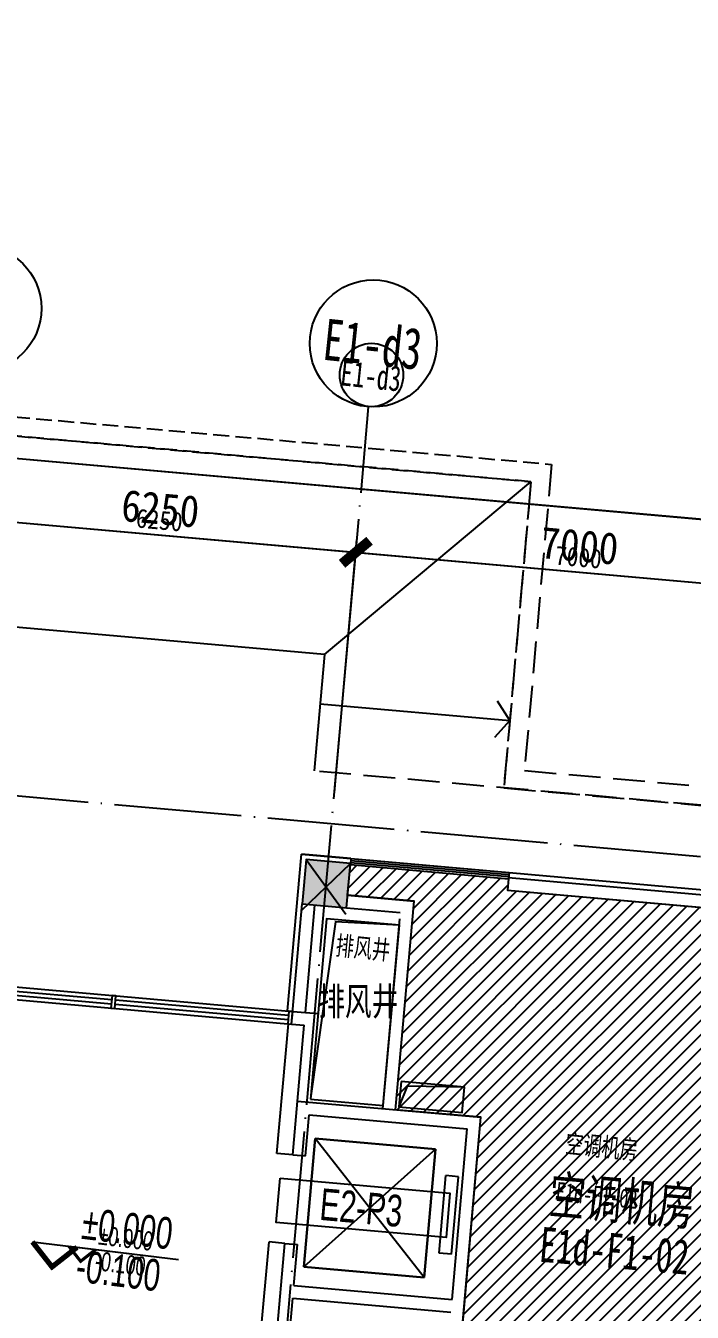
# Model space of a CAD drawing. Header units: millimetres. Extents: x 347599 to 1495443, y -100002 to 152717.
# Drawn here: x 1421308 to 1431803, y 31758 to 52021 of the extents above; entities that cross this region are included whole.
import ezdxf
from ezdxf.enums import TextEntityAlignment as Align

# ---------------------------------------------------------------- set-up
doc = ezdxf.new("R2010")
doc.units = ezdxf.units.MM
doc.header["$LTSCALE"] = 1000
doc.header["$PDMODE"] = 1
for name, pattern in [('DASH', [0.35, 0.25, -0.1]), ('E-RG-1F$0$$0$DOTE', [2.42, 2, -0.2, 0.02, -0.2]), ('XRE1$0$DASH', [0.35, 0.25, -0.1]), ('XRE2$0$HIDDEN', [0.375, 0.25, -0.125])]:
    doc.linetypes.add(name, pattern=pattern)
doc.layers.get('0').update_dxf_attribs({"linetype": 'CONTINUOUS'})
doc.layers.get('Defpoints').update_dxf_attribs({"linetype": 'CONTINUOUS'})
for name, color, linetype in [('00外装饰面', 21, 'CONTINUOUS'), ('A-------', 18, 'CONTINUOUS'), ('A-设备', 253, 'CONTINUOUS'), ('A—墙体', 7, 'CONTINUOUS'), ('A—文字索引', 40, 'CONTINUOUS'), ('A—楼梯、电梯、栏杆', 50, 'CONTINUOUS'), ('A—设备管丼、主管符号', 50, 'CONTINUOUS'), ('A—轴线、尺寸', 1, 'CONTINUOUS'), ('A—门窗', 135, 'CONTINUOUS'), ('E1-RI-1F$0$B板洞问题', 1, 'CONTINUOUS'), ('I-平面-标高（总）', 40, 'CONTINUOUS'), ('I—平面—文字', 40, 'CONTINUOUS'), ('I—平面—文字（放大1：100）', 40, 'XRE2$0$HIDDEN'), ('I—平面—标高', 40, 'CONTINUOUS'), ('I—平面—装饰面层线', 192, 'CONTINUOUS'), ('XRE1$0$A-SYMB', 4, 'CONTINUOUS'), ('XRE1$0$A-SYMB-NUMB-T', 4, 'CONTINUOUS'), ('轴线100', 1, 'CONTINUOUS')]:
    doc.layers.add(name, color=color, linetype=linetype)
for name, color, linetype, lineweight in [('E1-RI-1F$0$A-GLAZ-CWMG', 3, 'CONTINUOUS', 5), ('E1-RI-1F$0$A-WALL', 7, 'CONTINUOUS', 5), ('E1-RV-1F$0$$2$A-WALL', 7, 'CONTINUOUS', 5), ('E1-RV-1F$0$A-WALL', 7, 'CONTINUOUS', 5)]:
    doc.layers.add(name, color=color, linetype=linetype, lineweight=lineweight)
doc.styles.add('ARIAL', font='simhei.ttf', dxfattribs={"width": 0.9})
doc.styles.add('E-RT-1F$0$XD2008', font='xd-hzs.shx', dxfattribs={"width": 0.7, "bigfont": 'xd-hztxt.shx'})
doc.styles.add('XD2008', font='simhei.ttf', dxfattribs={"width": 0.7})
doc.styles.add('XRE1$0$ECADI-TXT', font='simplex.shx', dxfattribs={"bigfont": 'hztxt.shx'})
doc.styles.add('幼圆', font='SIMYOU_0.TTF', dxfattribs={"width": 0.7})
doc.dimstyles.new('200', dxfattribs={"dimscale": 200, "dimtxt": 2.5, "dimasz": 2, "dimexe": 1, "dimexo": 1, "dimgap": 0.8, "dimtad": 1, "dimdec": 0, "dimdsep": 46, "dimtxsty": 'ARIAL', "dimblk1": 'ARCHTICK', "dimblk2": 'ARCHTICK', "dimsah": 1, "dimcen": -0.9, "dimdle": 1, "dimclrd": 256, "dimclre": 256, "dimclrt": 40, "dimaunit": 1, "dimadec": 0, "dimazin": 0, "dimtfac": 0.35, "dimtdec": 0, "dimtix": 1, "dimtmove": 2, "dimatfit": 3, "dimldrblk": 'ARCHTICK', "dimfxl": 0, "dimtvp": 0.8, "dimtolj": 1, "dimtzin": 0, "dimarcsym": 0})
doc.dimstyles.new('副本 100', dxfattribs={"dimscale": 100, "dimtxt": 2.5, "dimasz": 2, "dimexe": 1, "dimexo": 1, "dimgap": 0.8, "dimtad": 1, "dimdec": 0, "dimdsep": 46, "dimtxsty": 'ARIAL', "dimblk1": 'ARCHTICK', "dimblk2": 'ARCHTICK', "dimsah": 1, "dimcen": -0.9, "dimdle": 1, "dimclrd": 256, "dimclre": 256, "dimclrt": 40, "dimaunit": 1, "dimadec": 0, "dimazin": 0, "dimtfac": 0.35, "dimtdec": 0, "dimtix": 1, "dimtmove": 2, "dimatfit": 3, "dimldrblk": 'ARCHTICK', "dimfxl": 0, "dimtvp": 0.8, "dimtolj": 1, "dimtzin": 0, "dimarcsym": 0})

# ---------------------------------------------------------------- blocks, each defined once
blk = doc.blocks.new('E1-RI-1F$0$RECTANGULAR_MULLION_-_60_Z')
at = {"layer": 'A—门窗'}
for p, q in [((-30, 125), (30, 125)), ((-30, -75), (-30, 125)), ((30, 125), (30, -75)), ((30, -75), (-30, -75))]:
    blk.add_line(p, q, dxfattribs=at)
blk = doc.blocks.new('_ArchTick')
at = {"color": 0, "linetype": 'ByBlock', "const_width": 0.4}
blk.add_lwpolyline([(-0.5, -0.5), (0.5, 0.5)], dxfattribs=at)
blk = doc.blocks.new('*D286')
at = {"layer": 'A—轴线、尺寸', "linetype": 'ByBlock', "lineweight": -2}
for p, q in [((1419943, 40495), (1420297, 44479)), ((1420080, 44298), (1426704, 43710)), ((1426169, 39943), (1426522, 43927))]:
    blk.add_line(p, q, dxfattribs=at)
at = {"layer": 'Defpoints', "color": 0, "linetype": 'ByBlock'}
for p in [(1426505, 43728), (1419926, 40296), (1426151, 39744)]:
    blk.add_point(p, dxfattribs=at)
at = {"layer": 'A—轴线、尺寸', "linetype": 'ByBlock', "lineweight": -2, "xscale": 400, "yscale": 400, "zscale": 400}
for p, rotation in [((1420279, 44280), 174.9322288769739), ((1426505, 43728), 354.9322288769739)]:
    blk.add_blockref('_ArchTick', p, dxfattribs=dict(at, rotation=rotation))
at = {"layer": 'A—轴线、尺寸', "color": 40, "linetype": 'ByBlock', "insert": (1423428, 44415), "char_height": 500, "attachment_point": 5, "rotation": 354.9322, "style": 'ARIAL'}
blk.add_mtext('\\A1;6250', dxfattribs=at)
blk = doc.blocks.new('*D287')
at = {"layer": 'A—轴线、尺寸', "linetype": 'ByBlock', "lineweight": -2}
for p, q in [((1426169, 39943), (1426522, 43927)), ((1426305, 43746), (1433677, 43092)), ((1433142, 39324), (1433495, 43309))]:
    blk.add_line(p, q, dxfattribs=at)
at = {"layer": 'Defpoints', "color": 0, "linetype": 'ByBlock'}
for p in [(1433477, 43110), (1426151, 39744), (1433124, 39125)]:
    blk.add_point(p, dxfattribs=at)
at = {"layer": 'A—轴线、尺寸', "linetype": 'ByBlock', "lineweight": -2, "xscale": 400, "yscale": 400, "zscale": 400}
for p, rotation in [((1426505, 43728), 174.9322288769739), ((1433477, 43110), 354.9322288769739)]:
    blk.add_blockref('_ArchTick', p, dxfattribs=dict(at, rotation=rotation))
at = {"layer": 'A—轴线、尺寸', "color": 40, "linetype": 'ByBlock', "insert": (1430027, 43830), "char_height": 500, "attachment_point": 5, "rotation": 354.9322, "style": 'ARIAL'}
blk.add_mtext('\\A1;7000', dxfattribs=at)
blk = doc.blocks.new('*D293')
at = {"layer": 'A—轴线、尺寸', "linetype": 'ByBlock', "lineweight": -2}
for p, q in [((1414670, 40461), (1415156, 45939)), ((1414939, 45758), (1486159, 39442)), ((1485492, 34180), (1485978, 39659))]:
    blk.add_line(p, q, dxfattribs=at)
at = {"layer": 'Defpoints', "color": 0, "linetype": 'ByBlock'}
for p in [(1414652, 40261), (1485960, 39459), (1485474, 33981)]:
    blk.add_point(p, dxfattribs=at)
at = {"layer": 'A—轴线、尺寸', "linetype": 'ByBlock', "lineweight": -2, "xscale": 400, "yscale": 400, "zscale": 400}
for p, rotation in [((1415138, 45740), 174.9322288769739), ((1485960, 39459), 354.9322288769739)]:
    blk.add_blockref('_ArchTick', p, dxfattribs=dict(at, rotation=rotation))
at = {"layer": 'A—轴线、尺寸', "color": 40, "linetype": 'ByBlock', "insert": (1450585, 43011), "char_height": 500, "attachment_point": 5, "rotation": 354.9322, "style": 'ARIAL'}
blk.add_mtext('\\A1;71100', dxfattribs=at)
blk = doc.blocks.new('XRE1$0$ECADI-TAG-CODE')
at = {"layer": 'XRE1$0$A-SYMB-NUMB-T', "color": 1}
blk.add_lwpolyline([(0.92, 3.5), (14.35, 3.5), (14.35, 0), (0.92, 0)], close=True, dxfattribs=at)
at = {"layer": 'XRE1$0$A-SYMB-NUMB-T', "style": 'XRE1$0$ECADI-TXT', "width": 0.7}
blk.add_attdef('CODE', text='', height=2.5, dxfattribs=at).set_placement((7.5, 1.75), align=Align.MIDDLE_CENTER)
blk = doc.blocks.new('E-RT-1F$0$ECADI-TAG-HGHT（国标）')
at = {"color": 1}
blk.add_line((-2.12, 2.12), (11.77, 2.12), dxfattribs=at)
at = {"color": 1, "const_width": 0.5}
blk.add_lwpolyline([(-2.12, 2.12), (0, 0), (2.12, 2.12)], dxfattribs=at)
at = {"color": 1}
blk.add_point((-1.48, 4.6), dxfattribs=at)
at = {"style": 'E-RT-1F$0$XD2008', "width": 0.7}
blk.add_attdef('FL', text='', height=3, dxfattribs=at).set_placement((-2.69, 2.97), align=Align.RIGHT)
for tag, p in [('F.F.L.', (2.28, 2.97)), ('T.O.S.', (2.28, -1.1))]:
    blk.add_attdef(tag, p, '', height=3, dxfattribs=at)
blk = doc.blocks.new('*D532')
at = {"layer": 'Defpoints', "color": 0, "linetype": 'Continuous'}
for p in [(1426505, 43728), (1419926, 40296), (1426151, 39744)]:
    blk.add_point(p, dxfattribs=at)
at = {"layer": '轴线100', "linetype": 'Continuous', "lineweight": -2}
for p, q in [((1419935, 40395), (1420288, 44380)), ((1420179, 44289), (1426604, 43719)), ((1426160, 39843), (1426514, 43828))]:
    blk.add_line(p, q, dxfattribs=at)
at = {"layer": '轴线100', "linetype": 'Continuous', "lineweight": -2, "xscale": 200, "yscale": 200, "zscale": 200}
for p, rotation in [((1420279, 44280), 174.9322288767491), ((1426505, 43728), 354.932228876749)]:
    blk.add_blockref('_ArchTick', p, dxfattribs=dict(at, rotation=rotation))
at = {"layer": '轴线100', "color": 40, "linetype": 'Continuous', "insert": (1423412, 44235), "char_height": 300, "attachment_point": 5, "rotation": 354.9322, "style": 'ARIAL'}
blk.add_mtext('\\A1;6250', dxfattribs=at)
blk = doc.blocks.new('*D533')
at = {"layer": 'Defpoints', "color": 0, "linetype": 'Continuous'}
for p in [(1433477, 43110), (1426151, 39744), (1433124, 39125)]:
    blk.add_point(p, dxfattribs=at)
at = {"layer": '轴线100', "linetype": 'Continuous', "lineweight": -2}
for p, q in [((1426160, 39843), (1426514, 43828)), ((1426405, 43737), (1433577, 43101)), ((1433133, 39225), (1433486, 43209))]:
    blk.add_line(p, q, dxfattribs=at)
at = {"layer": '轴线100', "linetype": 'Continuous', "lineweight": -2, "xscale": 200, "yscale": 200, "zscale": 200}
for p, rotation in [((1426505, 43728), 174.9322288767491), ((1433477, 43110), 354.932228876749)]:
    blk.add_blockref('_ArchTick', p, dxfattribs=dict(at, rotation=rotation))
at = {"layer": '轴线100', "color": 40, "linetype": 'Continuous', "insert": (1430011, 43650), "char_height": 300, "attachment_point": 5, "rotation": 354.9322, "style": 'ARIAL'}
blk.add_mtext('\\A1;7000', dxfattribs=at)
blk = doc.blocks.new('*D539')
at = {"layer": 'Defpoints', "color": 0, "linetype": 'Continuous'}
for p in [(1414652, 40261), (1485960, 39459), (1485474, 33981)]:
    blk.add_point(p, dxfattribs=at)
at = {"layer": '轴线100', "linetype": 'Continuous', "lineweight": -2}
for p, q in [((1414661, 40361), (1415147, 45839)), ((1415038, 45749), (1486060, 39450)), ((1485483, 34080), (1485969, 39559))]:
    blk.add_line(p, q, dxfattribs=at)
at = {"layer": '轴线100', "linetype": 'Continuous', "lineweight": -2, "xscale": 200, "yscale": 200, "zscale": 200}
for p, rotation in [((1415138, 45740), 174.9322288767491), ((1485960, 39459), 354.932228876749)]:
    blk.add_blockref('_ArchTick', p, dxfattribs=dict(at, rotation=rotation))
at = {"layer": '轴线100', "color": 40, "linetype": 'Continuous', "insert": (1450569, 42830), "char_height": 300, "attachment_point": 5, "rotation": 354.9322, "style": 'ARIAL'}
blk.add_mtext('\\A1;71100', dxfattribs=at)

msp = doc.modelspace()

# ---------------------------------------------------------------- hatches: boundary and pattern name
at = {"layer": 'A-------'}
msp.add_hatch(color=256, dxfattribs=at).paths.add_polyline_path([(1426421.2, 38825.4), (1425723.9, 38887.2), (1425662.1, 38190), (1426359.4, 38128.1)])
at = {"layer": 'A-设备'}
h = msp.add_hatch(dxfattribs=at)
h.set_pattern_fill('ANSI31', color=253, scale=50, style=0)
h.set_pattern_definition([(45, (1000000, 0), (-112.2532, 112.2532), [])])
h.paths.add_polyline_path([(1426419.7, 38808), (1428909.4, 38587.4), (1428893.2, 38405.4), (1433152.2, 38027.7), (1432308.6, 28515), (1431860.4, 28554.8), (1431820.6, 28106.6), (1431048.8, 28175), (1431139.4, 29196.5), (1428499.3, 29430.9), (1428408.8, 28409.4), (1427910.8, 28453.5), (1428475.7, 34828.5), (1427180.8, 34943.1), (1427131.4, 34947.6), (1427422.8, 38234.6), (1426377, 38327.4)])

# ---------------------------------------------------------------- linework, layer by layer
at = {"elevation": 0}
msp.add_lwpolyline([(1426421.2, 38825.4), (1425723.9, 38887.2), (1425662.1, 38190), (1426359.4, 38128.1)], close=True, dxfattribs=at)
at = {"layer": '00外装饰面', "linetype": 'ByBlock', "ltscale": 5}
for p, q in [((1425432.2, 36503.7), (1425651.3, 38974)), ((1426428.3, 38905.1), (1425651.2, 38974)), ((1425651.3, 38974), (1428918.5, 38684.3)), ((1428918.5, 38684.3), (1484331, 33770.2))]:
    msp.add_line(p, q, dxfattribs=at)
at = {"layer": 'A-设备', "color": 253}
msp.add_lwpolyline([(1426419.7, 38808), (1428909.4, 38587.4), (1428893.2, 38405.4), (1433152.2, 38027.7), (1432308.6, 28515), (1431860.4, 28554.8), (1431820.6, 28106.6), (1431048.8, 28175), (1431139.4, 29196.5), (1428499.3, 29430.9), (1428408.8, 28409.4), (1427910.8, 28453.5), (1428475.7, 34828.5), (1427180.8, 34943.1), (1427131.4, 34947.6), (1427422.8, 38234.6), (1426377, 38327.4)], close=True, dxfattribs=at)
at = {"layer": 'A—墙体'}
for p, q in [((1428911.4, 38604.6), (1433642.9, 38185)), ((1426377, 38327.4), (1427422.9, 38234.6)), ((1428893.8, 38405.3), (1433152.2, 38027.7)), ((1425494.3, 36297.4), (1425662.1, 38190)), ((1425711.1, 36479), (1425861.3, 38172.3)), ((1425711.1, 36479), (1425861.3, 38172.3)), ((1426359.4, 38128.1), (1427205.7, 38053.1)), ((1427131.3, 34946.3), (1427422.9, 38234.6)), ((1426932, 34963.9), (1427197.2, 37953.4)), ((1425711.1, 36479), (1425910, 36461.3)), ((1425494, 36297.4), (1425693.5, 36279.7)), ((1425587.5, 35084.6), (1425693.5, 36279.7)), ((1425667, 35981), (1425693.5, 36279.7)), ((1425587.5, 35084.6), (1425667, 35981)), ((1425512, 34237.8), (1425587, 35084.5)), ((1425587, 35084.5), (1428475.7, 34828.5)), ((1425711.2, 34220.1), (1425768.6, 34867.6)), ((1425768.6, 34867.6), (1428258.9, 34646.9)), ((1428219.8, 31939.8), (1428475.7, 34828.5)), ((1428020.5, 31957.5), (1428258.9, 34646.9)), ((1425512, 34237.8), (1425711.2, 34220.1)), ((1425256.1, 31349.1), (1425388.4, 32843.3)), ((1425388.4, 32843.3), (1425587.7, 32825.6)), ((1425530.3, 32178.1), (1425587.7, 32825.6)), ((1425530.3, 32178.1), (1428020.5, 31957.5)), ((1425455.3, 31331.5), (1425512.6, 31978.9)), ((1425512.6, 31978.9), (1428002.9, 31758.3)), ((1427937.3, 28752.3), (1428219.8, 31939.8))]:
    msp.add_line(p, q, dxfattribs=at)
at = {"layer": 'A—楼梯、电梯、栏杆', "linetype": 'XRE1$0$DASH'}
msp.add_line((1429263.7, 44839.4), (1416663.1, 45957.2), dxfattribs=at)
at = {"layer": 'A—楼梯、电梯、栏杆', "linetype": 'DASH', "ltscale": 2}
for p, q in [((1429589.1, 45111.8), (1429161.3, 40289.8)), ((1429263.7, 44839.4), (1428836.1, 40018.9)), ((1486393.6, 34913.2), (1425847.9, 40284)), ((1429161.3, 40289.8), (1486718.9, 35185.5)), ((1429161.3, 40289.8), (1486718.9, 35185.5)), ((1428836, 40017.5), (1486061.6, 34942.6)), ((1428836, 40017.5), (1486061.6, 34942.6)), ((1428836, 40017.5), (1486393.6, 34913.2))]:
    msp.add_line(p, q, dxfattribs=at)
at = {"layer": 'A—楼梯、电梯、栏杆'}
for q in [(1429263.7, 44839.4), (1416348.2, 42973.3), (1425847.9, 40284)]:
    msp.add_line((1426010.4, 42116.3), q, dxfattribs=at)
at = {"layer": 'A—楼梯、电梯、栏杆', "linetype": 'XRE1$0$DASH'}
for points in [[(1413427.2, 62220), (1414905.8, 62089.3), (1414155, 53597.4), (1417564.8, 53296), (1416938.6, 46233.9), (1429589.1, 45111.8)], [(1413427.2, 62220), (1414905.8, 62089.3), (1414155, 53597.4), (1417564.8, 53296), (1416938.6, 46233.9), (1429589.1, 45111.8)], [(1413400.7, 61921.2), (1414580.5, 61816.9), (1413829.8, 53325), (1417239.5, 53023.6), (1416613.2, 45961.6), (1429263.7, 44839.4), (1428836, 40017.5)], [(1413400.7, 61921.2), (1414580.5, 61816.9), (1413829.8, 53325), (1417239.5, 53023.6), (1416613.2, 45961.6), (1429263.7, 44839.4), (1428836, 40017.5)]]:
    msp.add_lwpolyline(points, dxfattribs=at)
at = {"layer": 'A—楼梯、电梯、栏杆'}
for points in [[(1425941.6, 41340.5), (1428929.9, 41075.9)], [(1428929.9, 41075.9), (1428737.8, 41381)], [(1428929.9, 41075.9), (1428687.1, 40809.2)]]:
    msp.add_lwpolyline(points, dxfattribs=at)
at = {"layer": 'A—设备管丼、主管符号'}
for p, q in [((1425686.3, 32476.1), (1425865.1, 34494.4)), ((1425865.1, 34494.4), (1425686.3, 32476.1)), ((1425686.3, 32476.1), (1425865.1, 34494.4)), ((1425865.1, 34494.4), (1425686.3, 32476.1)), ((1427580.6, 32307.8), (1425865.1, 34494.4)), ((1425865.1, 34494.4), (1427759.4, 34326.1)), ((1427759.4, 34326.1), (1425865.1, 34494.4)), ((1427580.6, 32307.8), (1425865.1, 34494.4)), ((1425865.1, 34494.4), (1427759.4, 34326.1)), ((1427759.4, 34326.1), (1425865.1, 34494.4)), ((1427759.4, 34326.1), (1425686.3, 32476.1)), ((1427759.4, 34326.1), (1425686.3, 32476.1)), ((1427759.4, 34326.1), (1427580.6, 32307.8)), ((1427580.6, 32307.8), (1427759.4, 34326.1)), ((1427759.4, 34326.1), (1427580.6, 32307.8)), ((1427580.6, 32307.8), (1427759.4, 34326.1)), ((1427815.2, 32688.6), (1427923.2, 33910)), ((1427815.2, 32688.6), (1427923.2, 33910)), ((1428122.5, 33892.3), (1427923.2, 33910)), ((1428122.5, 33892.3), (1427923.2, 33910)), ((1428014.4, 32670.9), (1428122.5, 33892.3)), ((1428014.4, 32670.9), (1428122.5, 33892.3)), ((1428014.4, 32670.9), (1427815.2, 32688.6)), ((1428014.4, 32670.9), (1427815.2, 32688.6)), ((1427580.6, 32307.8), (1425686.3, 32476.1)), ((1425686.3, 32476.1), (1427580.6, 32307.8)), ((1427580.6, 32307.8), (1425686.3, 32476.1)), ((1425686.3, 32476.1), (1427580.6, 32307.8))]:
    msp.add_line(p, q, dxfattribs=at)
for points in [[(1425790.7, 35116.4), (1426936.3, 35014.8), (1427195.3, 37852.5), (1426046.3, 37955.7)], [(1427220.5, 35390.7), (1427185.2, 34992.3), (1428181.3, 34904.1), (1428216.6, 35302.5)]]:
    msp.add_lwpolyline(points, close=True, dxfattribs=at)
for points in [[(1427187.4, 37852.9), (1426186.5, 37905), (1425795.3, 35166.4)], [(1428216.6, 35302.5), (1427314.6, 35320.2), (1427185.2, 34992.5)]]:
    msp.add_lwpolyline(points, dxfattribs=at)
at = {"layer": 'A—轴线、尺寸', "linetype": 'E-RG-1F$0$$0$DOTE'}
for p, q in [((1423168, 6097.5), (1426707.6, 46018.9)), ((1413065.8, 40612.1), (1493462.3, 33482.5))]:
    msp.add_line(p, q, dxfattribs=at)
at = {"layer": 'A—轴线、尺寸', "linetype": 'ByBlock'}
for centre in [(1420554.5, 47568.6), (1426780.1, 47016.5)]:
    msp.add_circle(centre, 1000, dxfattribs=at)
at = {"layer": 'A—门窗'}
for p, q in [((1426428.3, 38905.1), (1426419.4, 38808)), ((1426428.3, 38905.1), (1428918.5, 38684.4)), ((1426419.4, 38808), (1428909.9, 38587.3)), ((1426422.5, 38840.3), (1428912.8, 38619.7)), ((1426425.4, 38872.7), (1428915.6, 38652.1)), ((1428918.5, 38684.4), (1428909.4, 38587.4)), ((1414256.1, 37494.8), (1425512, 36496.6)), ((1414238.4, 37295.6), (1425494.4, 36297.4)), ((1419834.3, 37000.1), (1425511.7, 36496.6)), ((1419908.1, 36926.6), (1422662.3, 36682.4)), ((1419902.2, 36860.2), (1422656.4, 36616)), ((1422722, 36677.1), (1425446.3, 36435.5)), ((1422716.2, 36610.7), (1425440.4, 36369.1))]:
    msp.add_line(p, q, dxfattribs=at)
at = {"layer": 'Defpoints'}
for p, q in [((1425653.3, 38090.4, 0), (1426421.2, 38825.4, 0)), ((1425723.9, 38887.2, 0), (1426350.5, 38028.5, 0))]:
    msp.add_line(p, q, dxfattribs=at)
at = {"layer": 'E1-RI-1F$0$A-GLAZ-CWMG'}
for p, q in [((1425500.2, 36363.8), (1425500.3, 36363.8)), ((1425506, 36430.2), (1425506.2, 36430.2))]:
    msp.add_line(p, q, dxfattribs=at)
at = {"layer": 'E1-RI-1F$0$A-WALL'}
msp.add_line((1428911.4, 38604.6), (1428893.8, 38405.3), dxfattribs=at)
at = {"layer": 'E1-RI-1F$0$B板洞问题'}
msp.add_line((1425511.7, 36496.6), (1425711.1, 36479), dxfattribs=at)
at = {"layer": 'E1-RV-1F$0$$2$A-WALL'}
for p, q in [((1425512, 34237.8), (1425587, 35084.5)), ((1425587, 35084.5), (1428475.7, 34828.5)), ((1425711.2, 34220.1), (1425768.6, 34867.6)), ((1425768.6, 34867.6), (1428258.9, 34646.9)), ((1428219.8, 31939.8), (1428475.7, 34828.5)), ((1428020.5, 31957.5), (1428258.9, 34646.9)), ((1425256.1, 31349.1), (1425388.4, 32843.3)), ((1425530.3, 32178.1), (1425587.7, 32825.6)), ((1425455.3, 31331.5), (1425512.6, 31978.9)), ((1427937.3, 28752.3), (1428219.8, 31939.8))]:
    msp.add_line(p, q, dxfattribs=at)
at = {"layer": 'E1-RV-1F$0$A-WALL'}
for p, q in [((1425512, 34237.8), (1425711.2, 34220.1)), ((1425388.4, 32843.3), (1425587.7, 32825.6)), ((1425530.3, 32178.1), (1428020.5, 31957.5)), ((1425512.6, 31978.9), (1428002.9, 31758.3))]:
    msp.add_line(p, q, dxfattribs=at)
at = {"layer": 'I—平面—装饰面层线'}
for p, q in [((1425263.4, 34259.8, 0), (1425444.5, 36301.8, 0)), ((1425512, 34237.8), (1425263.4, 34259.8)), ((1425007.2, 31371.2, 0), (1425139.7, 32865.3, 0)), ((1425388.4, 32843.3), (1425139.7, 32865.3))]:
    msp.add_line(p, q, dxfattribs=at)
at = {"layer": '轴线100', "linetype": 'E-RG-1F$0$$0$DOTE'}
for p, q in [((1423168, 6097.5), (1426707.6, 46018.9)), ((1413065.8, 40612.1), (1493462.3, 33482.5))]:
    msp.add_line(p, q, dxfattribs=at)
at = {"layer": '轴线100'}
msp.add_circle((1426752, 46520.1), 500, dxfattribs=at)

# ---------------------------------------------------------------- block references
at = {"layer": 'A—门窗', "extrusion": (0, 0, -1), "rotation": 5.06777112931197}
msp.add_blockref('E1-RI-1F$0$RECTANGULAR_MULLION_-_60_Z', (-1425471, 36374.8), dxfattribs=at)
at = {"layer": 'E1-RI-1F$0$A-GLAZ-CWMG', "color": 8, "extrusion": (0, 0, -1), "rotation": 5.06777112931197}
msp.add_blockref('E1-RI-1F$0$RECTANGULAR_MULLION_-_60_Z', (-1422687, 36621.6), dxfattribs=at)
at = {"layer": 'I-平面-标高（总）'}
ref = msp.add_blockref('E-RT-1F$0$ECADI-TAG-HGHT（国标）', (1421722.2, 32473.3), dxfattribs=dict(at, xscale=166.6666666664841, yscale=166.6666666664841, zscale=166.6666666664841, rotation=353.1048252732469))
ref.add_attrib('F.F.L.', '%%p0.000', (1422170.4, 32917.3), dxfattribs={"layer": '0', "height": 500, "rotation": 353.10483, "style": '幼圆', "width": 0.7})
ref.add_attrib('T.O.S.', '-0.100', (1422078, 32244.9), dxfattribs={"layer": '0', "height": 500, "rotation": 353.10483, "style": '幼圆', "width": 0.7})
at = {"layer": 'I—平面—标高'}
ref = msp.add_blockref('E-RT-1F$0$ECADI-TAG-HGHT（国标）', (1422172.3, 32561.3), dxfattribs=dict(at, xscale=99.99999999989049, yscale=99.99999999989048, zscale=99.99999999989046, rotation=353.1048252732469))
ref.add_attrib('F.F.L.', '%%p0.000', (1422441.1, 32827.7), dxfattribs={"layer": '0', "height": 300, "rotation": 353.10483, "style": '幼圆', "width": 0.7})
ref.add_attrib('T.O.S.', '-0.100', (1422385.7, 32424.3), dxfattribs={"layer": '0', "height": 300, "rotation": 353.10483, "style": '幼圆', "width": 0.7})
at = {"layer": 'XRE1$0$A-SYMB'}
ref = msp.add_blockref('XRE1$0$ECADI-TAG-CODE', (1425067, 33190.3), dxfattribs=dict(at, xscale=200.0000000186264, yscale=200.0000000186264, zscale=200.0000000186264, rotation=354.9225100827637))
ref.add_attrib('CODE', 'E2-P3', dxfattribs={"layer": 'XRE1$0$A-SYMB-NUMB-T', "color": 40, "height": 500, "rotation": 354.92251, "style": '幼圆', "width": 0.7}).set_placement((1426592.1, 33406.2), align=Align.MIDDLE_CENTER)

# ---------------------------------------------------------------- texts
at = {"layer": 'A—文字索引', "style": 'ARIAL', "width": 0.7}
msp.add_text('E1-d3', height=650, rotation=354, dxfattribs=at).set_placement((1426773.2, 47005), align=Align.MIDDLE_CENTER)
at = {"layer": 'I—平面—文字', "linetype": 'ByBlock', "style": 'XD2008', "width": 0.7}
for s, height, rotation, p in [('排风井', 440.64, 360, (1425913.1, 36435, 0)), ('空调机房', 600, 354.94783, (1429528.5, 33318.9, 0)), ('E1d-F1-02', 550, 354.94783, (1429381.2, 32557.3, 0))]:
    msp.add_text(s, height=height, rotation=rotation, dxfattribs=at).set_placement(p)
at = {"layer": 'I—平面—文字（放大1：100）', "linetype": 'ByBlock', "style": 'XD2008', "width": 0.7}
for s, p in [('排风井', (1426177, 37391.3)), ('空调机房', (1429792.4, 34275.1)), ('E1d-F1-02', (1429645.1, 33513.6, 0))]:
    msp.add_text(s, height=300, rotation=354.31437, dxfattribs=at).set_placement(p)
at = {"layer": '轴线100', "color": 40, "style": 'ARIAL', "width": 0.7}
msp.add_text('E1-d3', height=400, rotation=354, dxfattribs=at).set_placement((1426745, 46508.6), align=Align.MIDDLE_CENTER)

# ---------------------------------------------------------------- dimensions: what is measured, and where the dimension line sits
at = {"layer": 'A—轴线、尺寸', "linetype": 'ByBlock'}
for base, p1, p2, picture, middle in [((1485959.9, 39459.3), (1414652, 40261.3), (1485474.1, 33980.8), '*D293', (1450585.4, 43010.8)), ((1426504.7, 43728), (1419925.8, 40295.7), (1426151.3, 39743.6), '*D286', (1423428.4, 44415.2)), ((1433477.3, 43109.7), (1426151.3, 39743.6), (1433124, 39125.3), '*D287', (1430027.5, 43830))]:
    dim = msp.add_linear_dim(base=base, p1=p1, p2=p2, angle=354.93223, dimstyle='200', dxfattribs=at)
    dim.commit()
    dim.dimension.update_dxf_attribs({"geometry": picture, "text_midpoint": middle})
at = {"layer": '轴线100', "linetype": 'Continuous'}
for base, p1, p2, picture, middle in [((1485959.9, 39459.3), (1414652, 40261.3), (1485474.1, 33980.8), '*D539', (1450569.4, 42830.4)), ((1426504.7, 43728), (1419925.8, 40295.7), (1426151.3, 39743.6), '*D532', (1423412.4, 44234.8)), ((1433477.3, 43109.7), (1426151.3, 39743.6), (1433124, 39125.3), '*D533', (1430011.5, 43649.6))]:
    dim = msp.add_linear_dim(base=base, p1=p1, p2=p2, angle=354.93223, dimstyle='副本 100', override={"dimtxt": 3}, dxfattribs=at)
    dim.commit()
    dim.dimension.update_dxf_attribs({"geometry": picture, "text_midpoint": middle})

doc.saveas('drawing.dxf')
